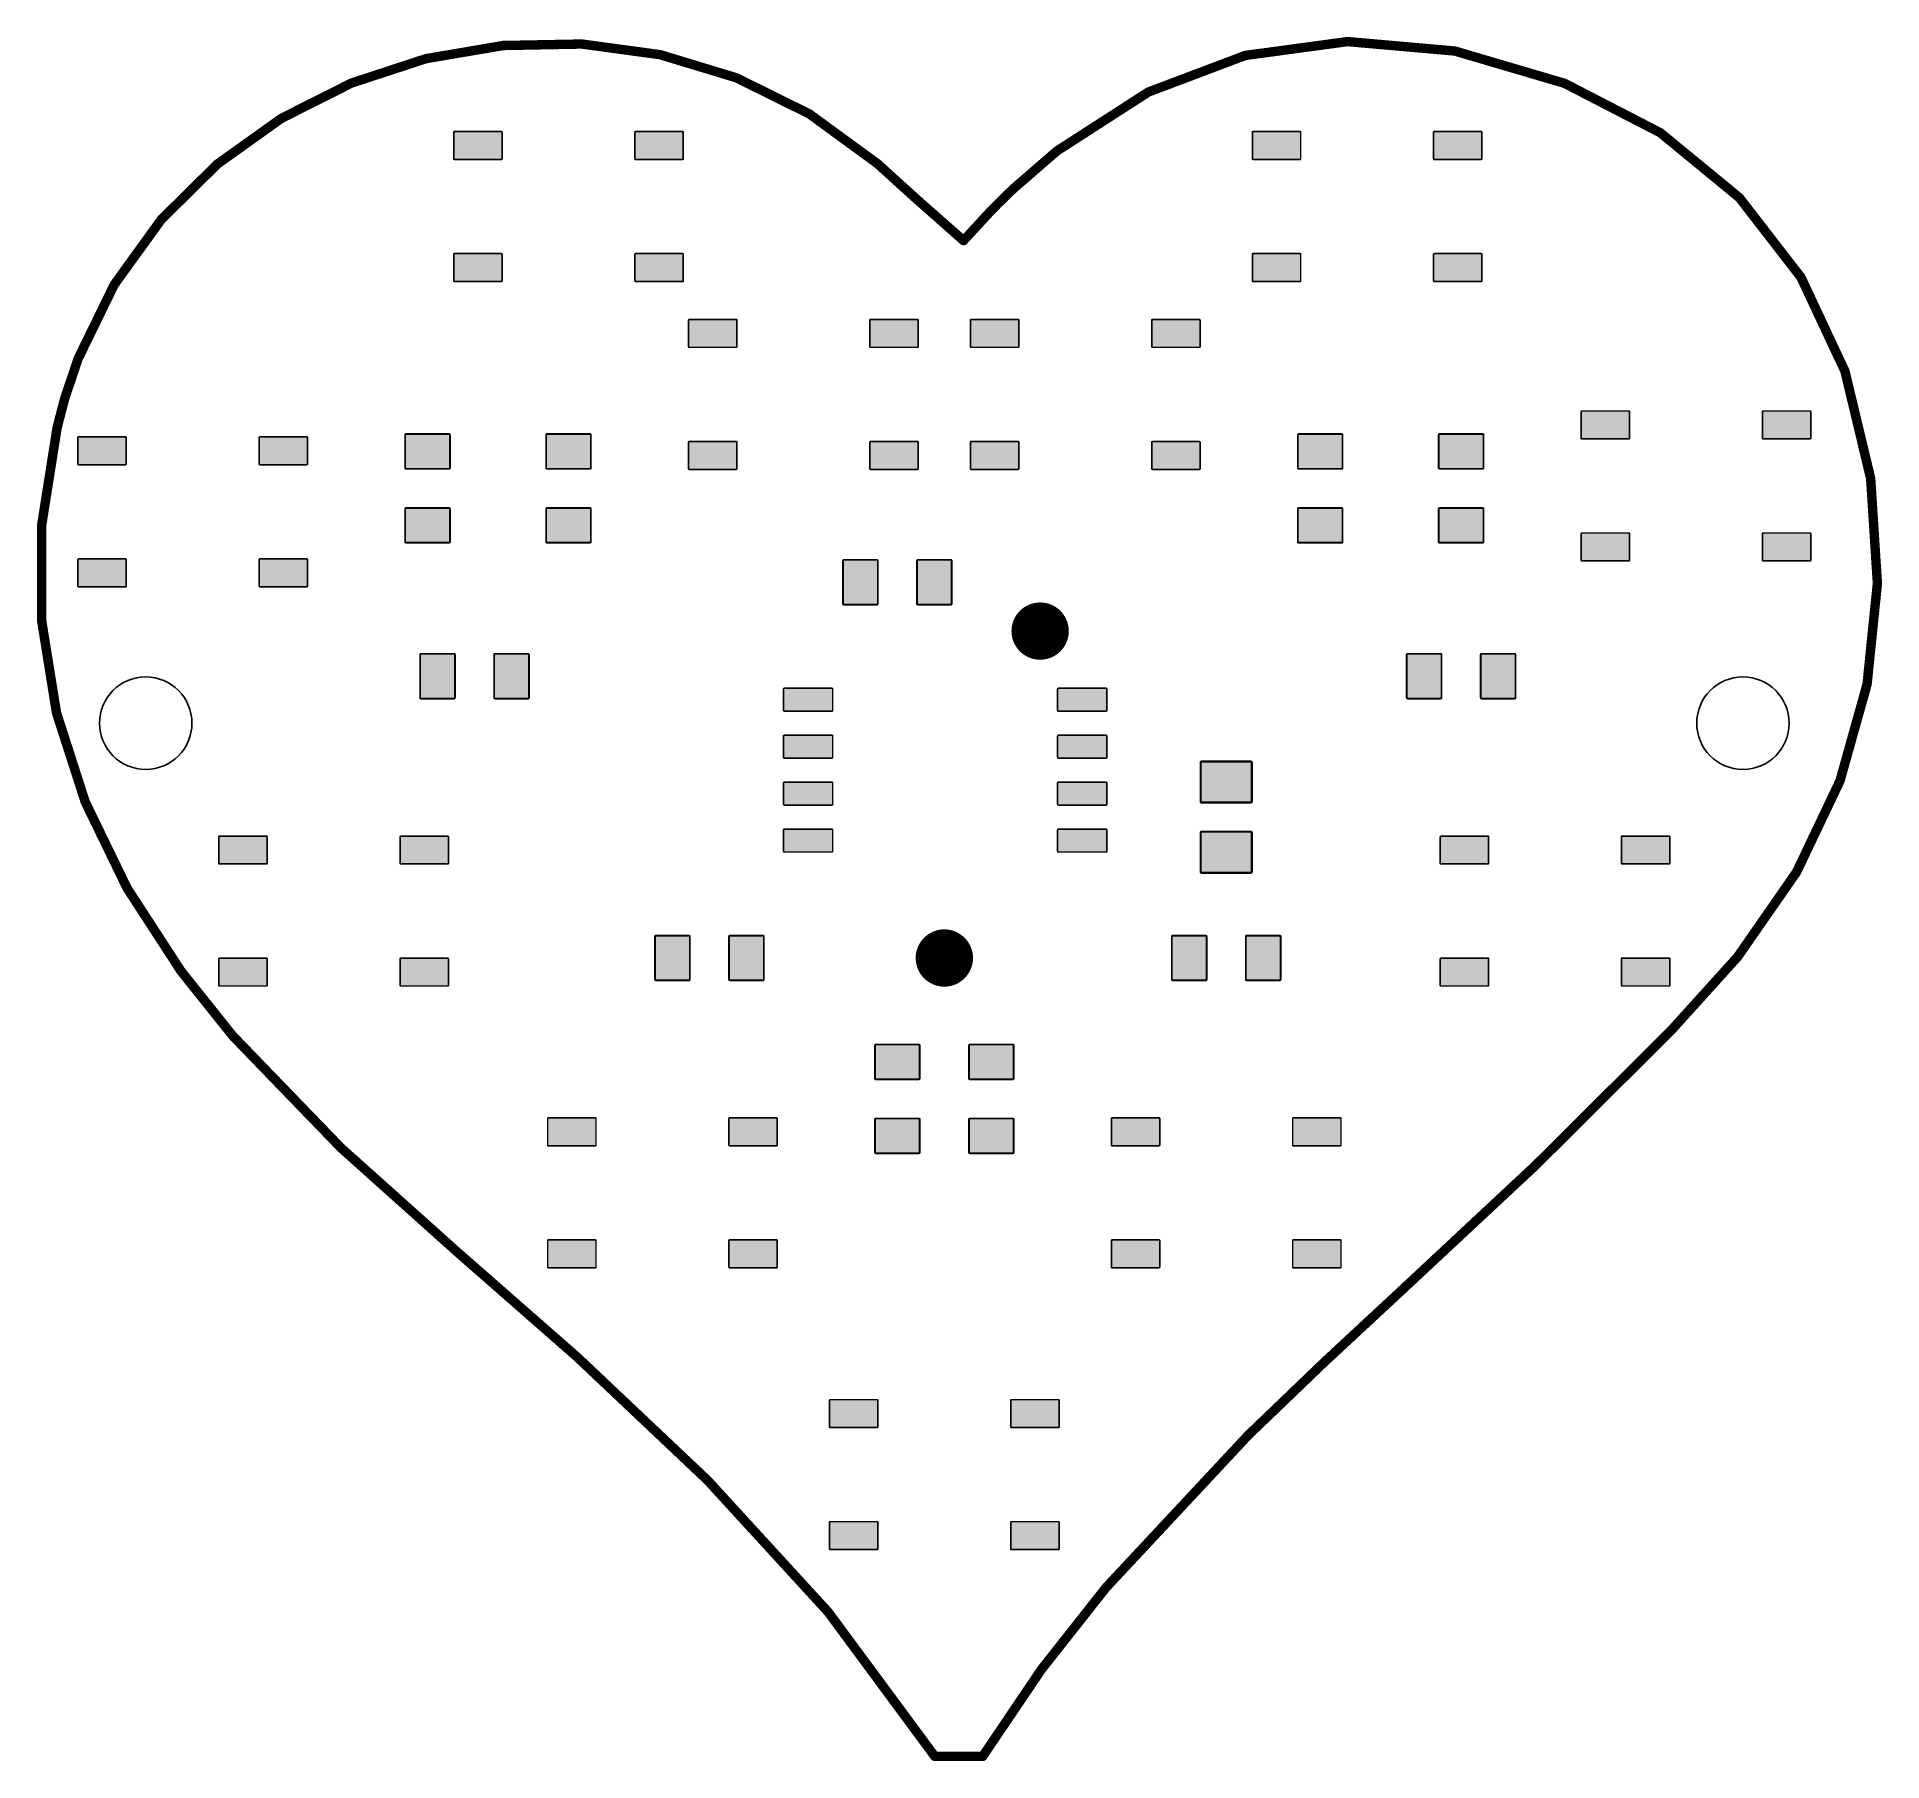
# Model space of a CAD drawing. Extents: x 0.9 to 50.8, y 1.1 to 47.8.
import ezdxf

# ---------------------------------------------------------------- set-up
doc = ezdxf.new("R2010")
doc.units = 0
for name, color, linetype in [('18', 110, 'CONTINUOUS'), ('20', 31, 'CONTINUOUS'), ('31', 253, 'CONTINUOUS')]:
    doc.layers.add(name, color=color, linetype=linetype)

# ---------------------------------------------------------------- blocks, each defined once
blk = doc.blocks.new('RECT158400X201600R10')
at = {"const_width": 0.0495}
blk.add_lwpolyline([(0.4703, -0.5805), (0.4703, 0.5805, 0.4142), (0.4455, 0.6053), (-0.4455, 0.6053, 0.4142), (-0.4703, 0.5805), (-0.4703, -0.5805, 0.4142), (-0.4455, -0.6053), (0.4455, -0.6053, 0.4142)], format="xyb", close=True, dxfattribs=at)
blk.add_solid([(-0.4579, -0.5929), (0.4579, -0.5929), (-0.4579, 0.5929), (0.4579, 0.5929)])
blk = doc.blocks.new('RECT216000X127744R11')
at = {"const_width": 0.0439}
blk.add_lwpolyline([(0.653, -0.3553), (0.653, 0.3553, 0.4142), (0.6311, 0.3772), (-0.6311, 0.3772, 0.4142), (-0.653, 0.3553), (-0.653, -0.3553, 0.4142), (-0.6311, -0.3772), (0.6311, -0.3772, 0.4142)], format="xyb", close=True, dxfattribs=at)
blk.add_solid([(-0.6421, -0.3663), (0.6421, -0.3663), (-0.6421, 0.3663), (0.6421, 0.3663)])
blk = doc.blocks.new('RECT187200X230400R10')
at = {"const_width": 0.0585}
blk.add_lwpolyline([(0.5558, -0.6615), (0.5558, 0.6615, 0.4142), (0.5265, 0.6908), (-0.5265, 0.6908, 0.4142), (-0.5558, 0.6615), (-0.5558, -0.6615, 0.4142), (-0.5265, -0.6908), (0.5265, -0.6908, 0.4142)], format="xyb", close=True, dxfattribs=at)
blk.add_solid([(-0.5411, -0.6761), (0.5411, -0.6761), (-0.5411, 0.6761), (0.5411, 0.6761)])
blk = doc.blocks.new('RECT105664X219456R13')
at = {"const_width": 0.0429}
blk.add_lwpolyline([(0.3087, -0.6429), (0.3087, 0.6429, 0.4142), (0.2873, 0.6643), (-0.2873, 0.6643, 0.4142), (-0.3087, 0.6429), (-0.3087, -0.6429, 0.4142), (-0.2873, -0.6643), (0.2873, -0.6643, 0.4142)], format="xyb", close=True, dxfattribs=at)
blk.add_solid([(-0.298, -0.6536), (0.298, -0.6536), (-0.298, 0.6536), (0.298, 0.6536)])
blk = doc.blocks.new('ROUNDV')
at = {"const_width": 0.5}
blk.add_lwpolyline([(0, -0.25, 1), (0, 0.25, 1), (0, -0.25)], format="xyb", dxfattribs=at)

msp = doc.modelspace()

# ---------------------------------------------------------------- linework, layer by layer
at = {"layer": '20', "const_width": 0.254}
for points in [[(13.475, 47.535), (11.385, 47.179)], [(15.601, 47.575), (13.475, 47.535)], [(17.718, 47.287), (15.601, 47.575)], [(19.783, 46.66), (17.718, 47.287)], [(33.535, 47.266), (30.914, 46.276)], [(36.3, 47.641), (33.535, 47.266)], [(39.201, 47.386), (36.3, 47.641)], [(42.17, 46.511), (39.201, 47.386)], [(11.385, 47.179), (9.372, 46.519)], [(9.372, 46.519), (7.48, 45.566)], [(21.754, 45.683), (19.783, 46.66)], [(30.914, 46.276), (28.444, 44.683)], [(44.759, 45.174), (42.17, 46.511)], [(7.48, 45.566), (5.752, 44.332)], [(23.588, 44.343), (21.754, 45.683)], [(46.893, 43.419), (44.759, 45.174)], [(5.752, 44.332), (4.231, 42.829)], [(23.942, 44.023), (23.588, 44.343)], [(28.444, 44.683), (27.268, 43.664)], [(24.053, 43.921), (23.942, 44.023)], [(24.652, 43.379), (24.053, 43.921)], [(25.919, 42.26), (24.652, 43.379)], [(26.868, 43.275), (26.816, 43.223)], [(26.981, 43.387), (26.868, 43.275)], [(27.268, 43.664), (26.981, 43.387)], [(48.56, 41.263), (46.893, 43.419)], [(4.231, 42.829), (2.96, 41.069)], [(26.613, 43.013), (25.919, 42.26)], [(26.816, 43.223), (26.613, 43.013)], [(2.96, 41.069), (1.981, 39.062)], [(49.747, 38.727), (48.56, 41.263)], [(1.981, 39.062), (1.615, 37.97)], [(50.442, 35.829), (49.747, 38.727)], [(1.615, 37.97), (1.416, 37.205)], [(1.416, 37.205), (0.996, 34.552)], [(50.624, 32.99), (50.442, 35.829)], [(0.996, 34.552), (0.998, 31.98)], [(50.344, 30.257), (50.624, 32.99)], [(0.998, 31.98), (1.399, 29.489)], [(49.612, 27.649), (50.344, 30.257)], [(1.399, 29.489), (2.176, 27.08)], [(48.441, 25.187), (49.612, 27.649)], [(2.176, 27.08), (3.306, 24.751)], [(46.844, 22.889), (48.441, 25.187)], [(3.306, 24.751), (4.766, 22.504)], [(45.05, 20.903), (46.844, 22.889)], [(4.766, 22.504), (6.164, 20.754)], [(41.392, 17.261), (45.05, 20.903)], [(6.164, 20.754), (9.083, 17.732)], [(9.083, 17.732), (12.216, 14.925)], [(37.612, 13.733), (41.392, 17.261)], [(12.216, 14.925), (15.477, 12.066)], [(35.658, 11.918), (37.612, 13.733)], [(15.477, 12.066), (18.997, 8.738)], [(33.617, 9.958), (35.658, 11.918)], [(29.772, 5.837), (33.617, 9.958)], [(18.997, 8.738), (22.259, 5.175)], [(28.026, 3.623), (29.772, 5.837)], [(22.259, 5.175), (25.143, 1.27)], [(26.436, 1.27), (28.026, 3.623)], [(25.143, 1.27), (26.436, 1.27)]]:
    msp.add_lwpolyline(points, dxfattribs=at)
at = {"layer": '20', "const_width": 0.127}
for points in [[(13.4738, 47.5985, 1), (13.4762, 47.4715)], [(13.4857, 47.4724, 1), (13.4643, 47.5976)], [(15.6096, 47.6379, 1), (15.5924, 47.5121)], [(15.6022, 47.5115, 1), (15.5998, 47.6385)], [(17.7364, 47.3478, 1), (17.6996, 47.2262)], [(17.7094, 47.2241, 1), (17.7266, 47.3499)], [(33.5265, 47.3289, 1), (33.5435, 47.2031)], [(33.5574, 47.2066, 1), (33.5126, 47.3254)], [(36.3056, 47.7043, 1), (36.2944, 47.5777)], [(36.3085, 47.5781, 1), (36.2915, 47.7039)], [(39.219, 47.4469, 1), (39.183, 47.3251)], [(39.1954, 47.3227, 1), (39.2066, 47.4493)], [(11.3743, 47.2416, 1), (11.3957, 47.1164)], [(11.4048, 47.1187, 1), (11.3652, 47.2393)], [(9.3522, 46.5793, 1), (9.3918, 46.4587)], [(9.4006, 46.4623, 1), (9.3434, 46.5757)], [(19.8112, 46.7169, 1), (19.7548, 46.6031)], [(19.7646, 46.5992, 1), (19.8014, 46.7208)], [(30.8916, 46.3354, 1), (30.9364, 46.2166)], [(30.9484, 46.2226, 1), (30.8796, 46.3294)], [(42.1991, 46.5674, 1), (42.1409, 46.4546)], [(42.152, 46.4501, 1), (42.188, 46.5719)], [(7.4514, 45.6227, 1), (7.5086, 45.5093)], [(7.5169, 45.5143, 1), (7.4431, 45.6177)], [(21.7915, 45.7343, 1), (21.7165, 45.6317)], [(21.7258, 45.6261, 1), (21.7822, 45.7399)], [(44.7993, 45.223, 1), (44.7187, 45.125)], [(44.7299, 45.1176, 1), (44.7881, 45.2304)], [(5.7151, 44.3837, 1), (5.7889, 44.2803)], [(5.7966, 44.2868, 1), (5.7074, 44.3772)], [(23.6306, 44.3901, 1), (23.5454, 44.2959)], [(23.5505, 44.2917, 1), (23.6255, 44.3943)], [(28.4096, 44.7364, 1), (28.4784, 44.6296)], [(28.4856, 44.635, 1), (28.4024, 44.731)], [(23.985, 44.0698, 1), (23.899, 43.9762)], [(23.8994, 43.9759, 1), (23.9846, 44.0701)], [(24.0956, 43.9681, 1), (24.0104, 43.8739)], [(24.01, 43.8742, 1), (24.096, 43.9678)], [(24.694, 43.4266, 1), (24.61, 43.3314)], [(24.6094, 43.3319, 1), (24.6946, 43.4261)], [(26.9129, 43.2301, 1), (26.8231, 43.3199)], [(26.9369, 43.4327, 1), (27.0251, 43.3413)], [(27.0257, 43.3419, 1), (26.9363, 43.4321)], [(27.2264, 43.712, 1), (27.3096, 43.616)], [(27.3121, 43.6183, 1), (27.2239, 43.7097)], [(46.9432, 43.4578, 1), (46.8428, 43.3802)], [(46.8527, 43.37, 1), (46.9333, 43.468)], [(4.1864, 42.8742, 1), (4.2756, 42.7838)], [(4.2825, 42.7918, 1), (4.1795, 42.8662)], [(26.5673, 43.0571, 1), (26.6587, 42.9689)], [(26.6597, 42.97, 1), (26.5663, 43.056)], [(26.7711, 43.2679, 1), (26.8609, 43.1781)], [(26.8617, 43.1789, 1), (26.7703, 43.2671)], [(26.8233, 43.3201, 1), (26.9127, 43.2299)], [(25.8723, 42.303, 1), (25.9657, 42.217)], [(25.877, 42.2124, 1), (25.961, 42.3076)], [(2.9085, 41.1062, 1), (3.0115, 41.0318)], [(3.0171, 41.0412, 1), (2.9029, 41.0968)], [(48.6175, 41.2899, 1), (48.5025, 41.2361)], [(48.5098, 41.2242, 1), (48.6102, 41.3018)], [(1.9239, 39.0898, 1), (2.0381, 39.0342)], [(2.0412, 39.0418, 1), (1.9208, 39.0822)], [(49.8087, 38.7418, 1), (49.6853, 38.7122)], [(49.6895, 38.7001, 1), (49.8045, 38.7539)], [(1.5548, 37.9902, 1), (1.6752, 37.9498)], [(1.6765, 37.954, 1), (1.5535, 37.986)], [(1.3545, 37.221, 1), (1.4775, 37.189)], [(1.4787, 37.1951, 1), (1.3533, 37.2149)], [(50.5054, 35.8331, 1), (50.3786, 35.8249)], [(50.3803, 35.8142, 1), (50.5037, 35.8438)], [(1.0595, 34.552, 1), (0.9325, 34.552)], [(0.9333, 34.5619, 1), (1.0587, 34.5421)], [(50.5606, 32.9859, 1), (50.6874, 32.9941)], [(50.6872, 32.9835, 1), (50.5608, 32.9965)], [(1.0607, 31.9901, 1), (0.9353, 31.9699)], [(0.9345, 31.98, 1), (1.0615, 31.98)], [(50.2808, 30.2635, 1), (50.4072, 30.2505)], [(50.4051, 30.2398, 1), (50.2829, 30.2742)], [(1.4594, 29.5085, 1), (1.3386, 29.4695)], [(1.3363, 29.4789, 1), (1.4617, 29.4991)], [(49.5509, 27.6662, 1), (49.6731, 27.6318)], [(49.6693, 27.6217, 1), (49.5547, 27.6763)], [(2.2331, 27.1077, 1), (2.1189, 27.0523)], [(2.1156, 27.0605, 1), (2.2364, 27.0995)], [(48.3837, 25.2143, 1), (48.4983, 25.1597)], [(48.4931, 25.1508, 1), (48.3889, 25.2232)], [(3.3592, 24.7856, 1), (3.2528, 24.7164)], [(3.2489, 24.7233, 1), (3.3631, 24.7787)], [(46.7919, 22.9252, 1), (46.8961, 22.8528)], [(46.8911, 22.8464, 1), (46.7969, 22.9316)], [(4.8156, 22.5436, 1), (4.7164, 22.4644)], [(4.7128, 22.4694, 1), (4.8192, 22.5386)], [(45.0029, 20.9456, 1), (45.0971, 20.8604)], [(45.0948, 20.858, 1), (45.0052, 20.948)], [(6.2097, 20.7981, 1), (6.1183, 20.7099)], [(6.1144, 20.7144, 1), (6.2136, 20.7936)], [(9.1254, 17.7793, 1), (9.0406, 17.6847)], [(9.0373, 17.6879, 1), (9.1287, 17.7761)], [(41.3472, 17.306, 1), (41.4368, 17.216)], [(41.4353, 17.2146, 1), (41.3487, 17.3074)], [(12.2579, 14.9727, 1), (12.1741, 14.8773)], [(12.1736, 14.8777, 1), (12.2584, 14.9723)], [(37.5687, 13.7794, 1), (37.6553, 13.6866)], [(37.6552, 13.6865, 1), (37.5688, 13.7795)], [(15.5206, 12.1121, 1), (15.4334, 12.0199)], [(15.4351, 12.0183, 1), (15.5189, 12.1137)], [(35.6148, 11.9645, 1), (35.7012, 11.8715)], [(35.702, 11.8722, 1), (35.614, 11.9638)], [(33.573, 10.0038, 1), (33.661, 9.9122)], [(33.6634, 9.9147, 1), (33.5706, 10.0013)], [(19.0438, 8.7809, 1), (18.9502, 8.6951)], [(18.9534, 8.6919, 1), (19.0406, 8.7841)], [(29.7256, 5.8803, 1), (29.8184, 5.7937)], [(29.8219, 5.7977, 1), (29.7221, 5.8763)], [(22.3101, 5.2127, 1), (22.2079, 5.1373)], [(22.2122, 5.1321, 1), (22.3058, 5.2179)], [(27.9761, 3.6623, 1), (28.0759, 3.5837)], [(28.0786, 3.5874, 1), (27.9734, 3.6586)], [(25.143, 1.3335, 1), (25.143, 1.2065)], [(25.0919, 1.2323, 1), (25.1941, 1.3077)], [(26.3834, 1.3056, 1), (26.4886, 1.2344)], [(26.436, 1.2065, 1), (26.436, 1.3335)]]:
    msp.add_lwpolyline(points, format="xyb", dxfattribs=at)
at = {"layer": '20'}
for centre in [(3.81, 29.21), (46.99, 29.21)]:
    msp.add_circle(centre, 1.25, dxfattribs=at)

# ---------------------------------------------------------------- block references
at = {"layer": '18', "xscale": 1.5494, "yscale": 1.5494}
for p in [(27.9898, 31.7002), (27.9898, 31.7002), (25.4, 22.86), (25.4, 22.86)]:
    msp.add_blockref('ROUNDV', p, dxfattribs=at)
at = {"layer": '31'}
for name, p, rotation in [('RECT216000X127744R11', (12.79, 44.83), 180), ('RECT216000X127744R11', (17.69, 44.83), 180), ('RECT216000X127744R11', (34.38, 44.83), 180), ('RECT216000X127744R11', (39.28, 44.83), 180), ('RECT216000X127744R11', (12.79, 41.53), 180), ('RECT216000X127744R11', (17.69, 41.53), 180), ('RECT216000X127744R11', (34.38, 41.53), 180), ('RECT216000X127744R11', (39.28, 41.53), 180), ('RECT216000X127744R11', (26.76, 39.75), 180), ('RECT216000X127744R11', (31.66, 39.75), 180), ('RECT216000X127744R11', (2.63, 36.575), 180), ('RECT216000X127744R11', (7.53, 36.575), 180), ('RECT158400X201600R10', (11.43, 36.56), 270), ('RECT158400X201600R10', (15.24, 36.56), 270), ('RECT158400X201600R10', (35.56, 36.56), 270), ('RECT158400X201600R10', (39.37, 36.56), 270), ('RECT216000X127744R11', (26.76, 36.45), 180), ('RECT216000X127744R11', (31.66, 36.45), 180), ('RECT158400X201600R10', (11.43, 34.56), 270), ('RECT158400X201600R10', (15.24, 34.56), 270), ('RECT158400X201600R10', (35.56, 34.56), 270), ('RECT158400X201600R10', (39.37, 34.56), 270), ('RECT216000X127744R11', (2.63, 33.275), 180), ('RECT216000X127744R11', (7.53, 33.275), 180), ('RECT158400X201600R10', (38.37, 30.48), 180), ('RECT158400X201600R10', (40.37, 30.48), 180), ('RECT105664X219456R13', (21.717, 29.845), 270), ('RECT105664X219456R13', (29.127, 29.845), 90), ('RECT105664X219456R13', (21.717, 28.575), 270), ('RECT105664X219456R13', (29.127, 28.575), 90), ('RECT187200X230400R10', (33.02, 27.62), 270), ('RECT105664X219456R13', (21.717, 27.305), 270), ('RECT105664X219456R13', (29.127, 27.305), 90), ('RECT216000X127744R11', (6.44, 25.78), 180), ('RECT216000X127744R11', (11.34, 25.78), 180), ('RECT105664X219456R13', (21.717, 26.035), 270), ('RECT105664X219456R13', (29.127, 26.035), 90), ('RECT187200X230400R10', (33.02, 25.72), 270), ('RECT158400X201600R10', (32.02, 22.86), 180), ('RECT158400X201600R10', (34.02, 22.86), 180), ('RECT216000X127744R11', (6.44, 22.48), 180), ('RECT216000X127744R11', (11.34, 22.48), 180), ('RECT158400X201600R10', (24.13, 20.05), 90), ('RECT158400X201600R10', (26.67, 20.05), 90), ('RECT216000X127744R11', (15.33, 18.16), 180), ('RECT216000X127744R11', (20.23, 18.16), 180), ('RECT158400X201600R10', (24.13, 18.05), 90), ('RECT158400X201600R10', (26.67, 18.05), 90), ('RECT216000X127744R11', (15.33, 14.86), 180), ('RECT216000X127744R11', (20.23, 14.86), 180)]:
    msp.add_blockref(name, p, dxfattribs=dict(at, rotation=rotation))
for name, p in [('RECT216000X127744R11', (19.14, 39.75)), ('RECT216000X127744R11', (24.04, 39.75)), ('RECT216000X127744R11', (43.27, 37.275)), ('RECT216000X127744R11', (48.17, 37.275)), ('RECT216000X127744R11', (19.14, 36.45)), ('RECT216000X127744R11', (24.04, 36.45)), ('RECT216000X127744R11', (43.27, 33.975)), ('RECT216000X127744R11', (48.17, 33.975)), ('RECT158400X201600R10', (23.13, 33.02)), ('RECT158400X201600R10', (25.13, 33.02)), ('RECT158400X201600R10', (11.7, 30.48)), ('RECT158400X201600R10', (13.7, 30.48)), ('RECT216000X127744R11', (39.46, 25.78)), ('RECT216000X127744R11', (44.36, 25.78)), ('RECT158400X201600R10', (18.05, 22.86)), ('RECT158400X201600R10', (20.05, 22.86)), ('RECT216000X127744R11', (39.46, 22.48)), ('RECT216000X127744R11', (44.36, 22.48)), ('RECT216000X127744R11', (30.57, 18.16)), ('RECT216000X127744R11', (35.47, 18.16)), ('RECT216000X127744R11', (30.57, 14.86)), ('RECT216000X127744R11', (35.47, 14.86)), ('RECT216000X127744R11', (22.95, 10.54)), ('RECT216000X127744R11', (27.85, 10.54)), ('RECT216000X127744R11', (22.95, 7.24)), ('RECT216000X127744R11', (27.85, 7.24))]:
    msp.add_blockref(name, p, dxfattribs=at)

doc.saveas('drawing.dxf')
